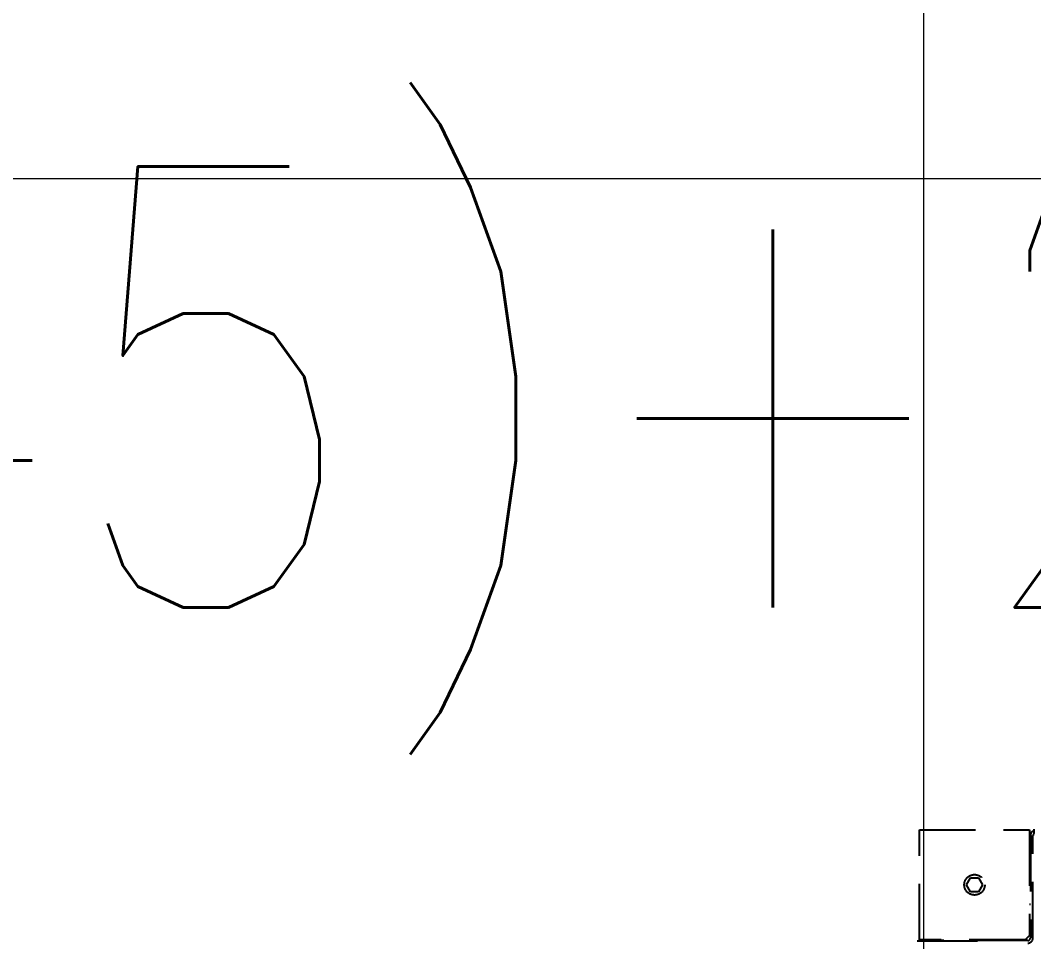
# Model space of a CAD drawing. Extents: x -32000 to 416743, y -254124 to 144214.
# Drawn here: x 254475 to 255625, y 65134 to 66179 of the extents above; entities that cross this region are included whole.
import ezdxf
from ezdxf.enums import TextEntityAlignment as Align

# ---------------------------------------------------------------- set-up
doc = ezdxf.new("R2010")
doc.units = 0
doc.header["$LTSCALE"] = 10
doc.linetypes.add('XFM1Q40$0$HIDDEN', pattern=[9.525, 6.35, -3.175])
for name, color, linetype in [('XFM1D40$0$M-CWTR-TEXT', 250, 'Continuous'), ('XFM1Q40$0$M-EQPM-MAU', 22, 'Continuous'), ('XFM7P40ICA$0$H12PL4$0$L40_19_MEJI', 252, 'Continuous')]:
    doc.layers.add(name, color=color, linetype=linetype)
doc.styles.add('XFM1D40$0$12P7-XCM2P10$0$AA-TXT', font='simplex.shx', dxfattribs={"bigfont": 'china.shx'})

# ---------------------------------------------------------------- blocks, each defined once
blk = doc.blocks.new('XFM1D40')
at = {"layer": 'XFM1D40$0$M-CWTR-TEXT', "style": 'XFM1D40$0$12P7-XCM2P10$0$AA-TXT', "width": 0.8}
blk.add_text('BOD=L40(18.45)+2150', height=500, dxfattribs=at).set_placement((250563, 65763.5), align=Align.MIDDLE_LEFT)
blk = doc.blocks.new('XFM1Q40')
at = {"layer": 'XFM1Q40$0$M-EQPM-MAU', "color": 252, "linetype": 'XFM1Q40$0$HIDDEN'}
for p, q in [((255495, 65261.5, -2.4), (255620, 65261.5, -2.4)), ((255495, 65136.5, -2.4), (255495, 65261.5, -2.4)), ((255620, 65261.5, -2.4), (255620, 65141.5, -2.4)), ((255620.8, 65254.8, -2.5), (255620.8, 65138.8, -2.5)), ((255623.8, 65138.8, -2.5), (255623.8, 65254.8, -2.5)), ((255548.5, 65199, 19.3), (255553, 65206.8, 19.3)), ((255553, 65206.8, 19.3), (255562, 65206.8, 19.3)), ((255562, 65206.8, 19.3), (255566.5, 65199, 19.3)), ((255553, 65191.2, 19.3), (255548.5, 65199, 19.3)), ((255566.5, 65199, 19.3), (255562, 65191.2, 19.3)), ((255562, 65191.2, 19.3), (255553, 65191.2, 19.3)), ((255620, 65177.2, -59), (255620.8, 65177.2, -59)), ((255615, 65136.5, -2.4), (255495, 65136.5, -2.4)), ((255620, 65141.5, -2.4), (255615, 65136.5, -2.4)), ((255620, 65142.2, -59), (255620.8, 65142.2, -59)), ((255497.3, 65135.6, 5.1), (255567.3, 65135.6, 5.1)), ((255617.8, 65135.8, -2.5), (255504.8, 65135.8, -2.5))]:
    blk.add_line(p, q, dxfattribs=at)
blk.add_circle((255557.5, 65199, 0.1), 11.6, dxfattribs=at)
for centre, radius, start, end in [((255626.8, 65254.8, -2.5), 6, 110.8772, 180), ((255626.8, 65254.8, -2.5), 3, 135.4624, 180), ((255617.8, 65138.8, -2.5), 6, 270, 0), ((255617.8, 65138.8, -2.5), 3, 270, 0), ((255504.8, 65129.8, -2.5), 6, 90, 105.8538)]:
    blk.add_arc(centre, radius, start, end, dxfattribs=at)
at = {"layer": 'XFM1Q40$0$M-EQPM-MAU', "color": 252, "linetype": 'XFM1Q40$0$HIDDEN', "extrusion": (1, 3.44509e-16, 0)}
blk.add_arc((65257.1, -1.6, 255624.6), 5, 0, 90, dxfattribs=at)
at = {"layer": 'XFM1Q40$0$M-EQPM-MAU', "color": 252, "linetype": 'XFM1Q40$0$HIDDEN', "extrusion": (-3.44509e-16, 1, 0)}
blk.add_arc((-255497.3, 0.1, 65135.6), 5, 360, 90, dxfattribs=at)
blk = doc.blocks.new('XFM7P40ICA$0$H12PL4')
at = {"layer": 'XFM7P40ICA$0$H12PL4$0$L40_19_MEJI', "lineweight": 0}
for p, q in [((255500, 32860), (255500, 89775)), ((244130, 66000), (260600, 66000))]:
    blk.add_line(p, q, dxfattribs=at)
blk = doc.blocks.new('XFM7P40ICA')
blk.add_blockref('XFM7P40ICA$0$H12PL4', (0, 0))

msp = doc.modelspace()

# ---------------------------------------------------------------- block references
for name in ['XFM7P40ICA', 'XFM1D40', 'XFM1Q40']:
    msp.add_blockref(name, (0, 0))

doc.saveas('drawing.dxf')
